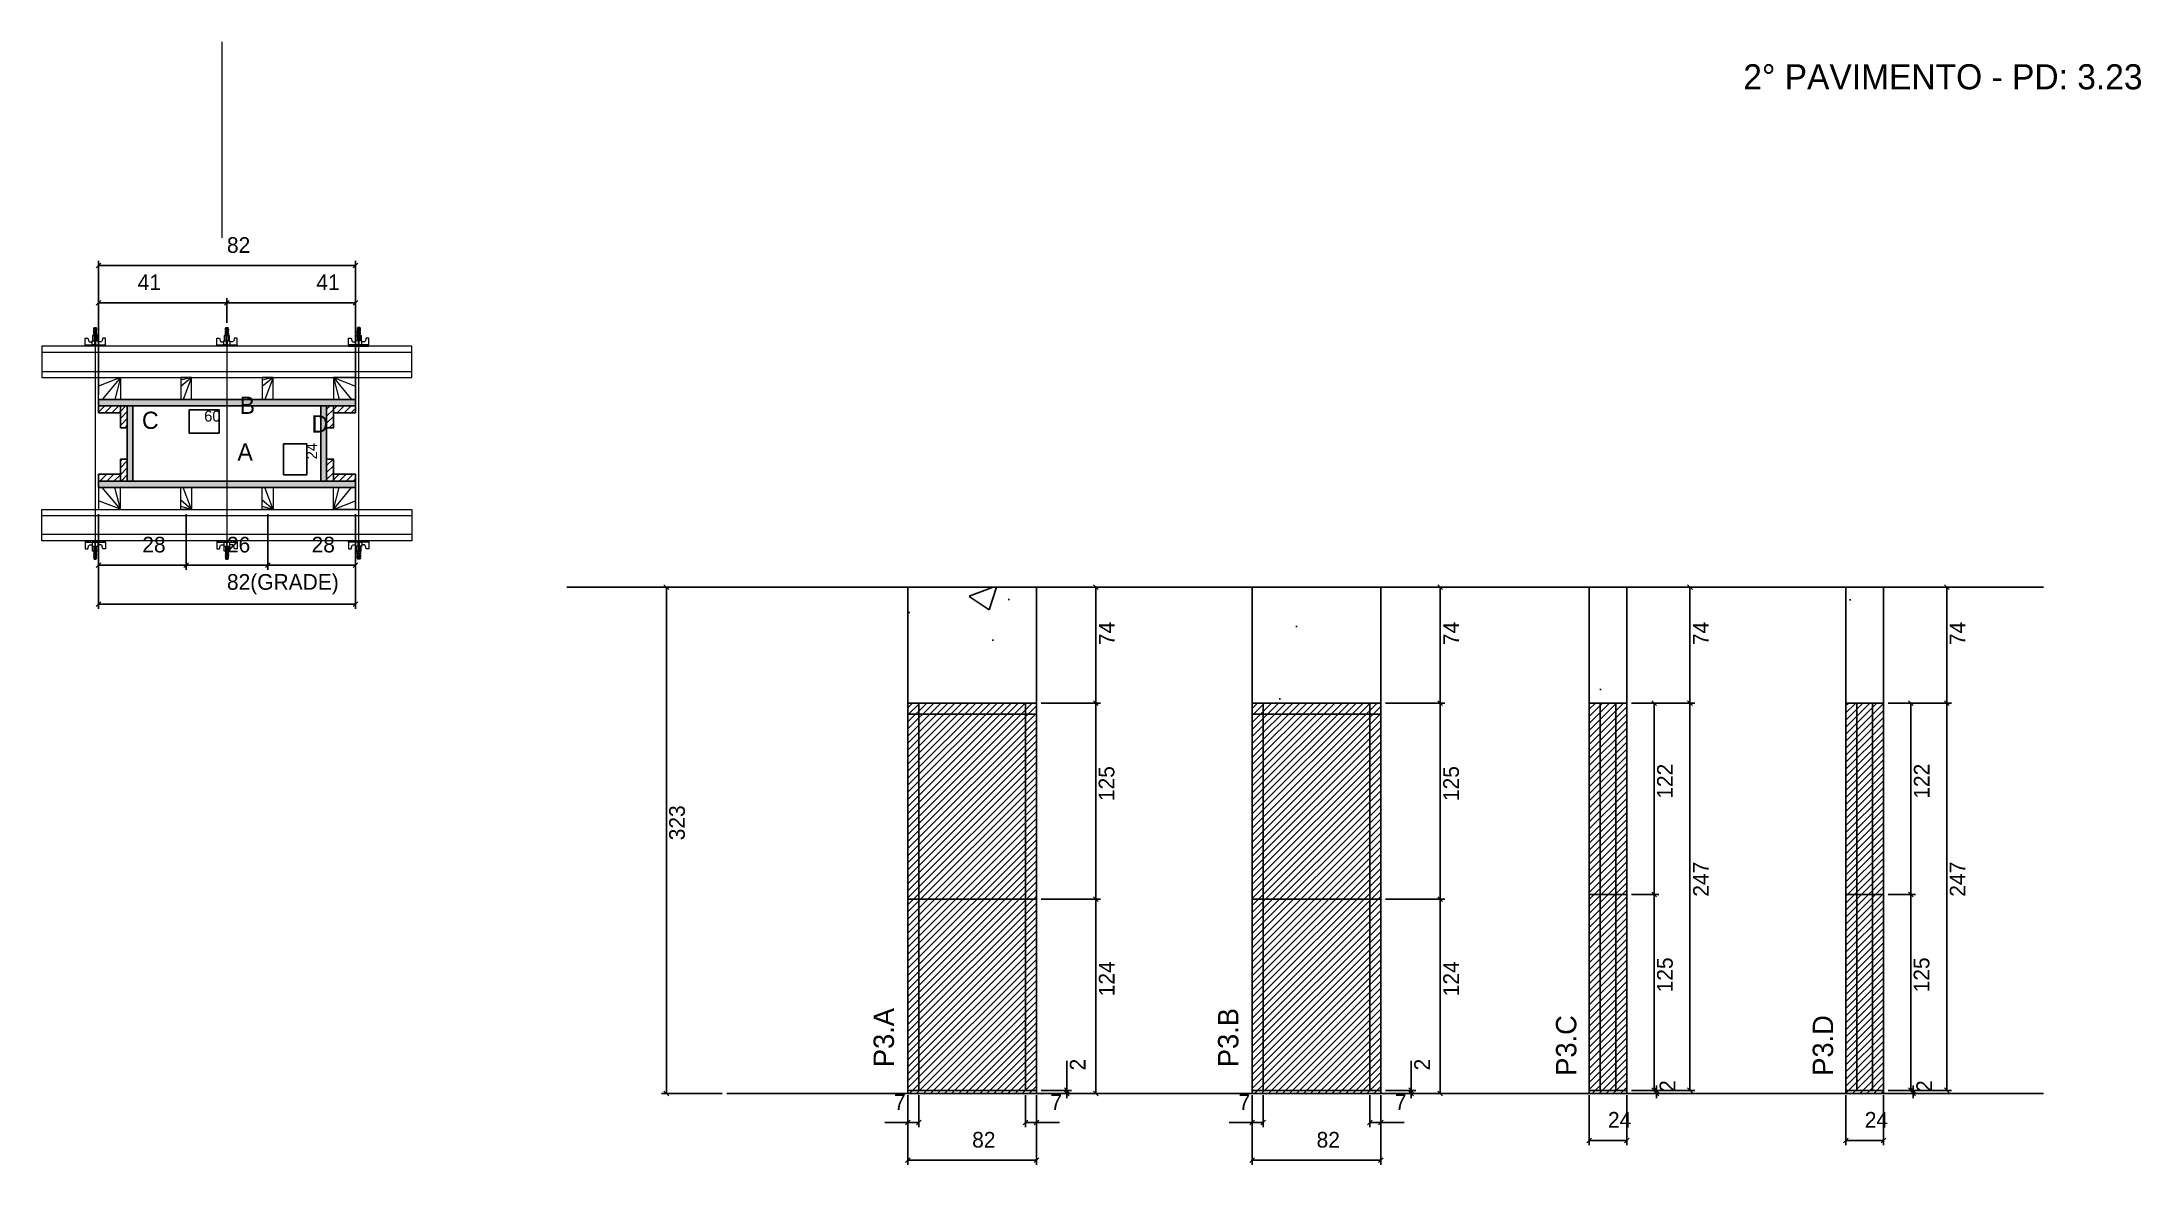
# Model space of a CAD drawing. Header units: metres. Extents: x 6708 to 8047, y 11935 to 12652.
import ezdxf

# ---------------------------------------------------------------- set-up
doc = ezdxf.new("R2010")
doc.units = ezdxf.units.M
for name, color, linetype in [('CHAPA', 7, 'Continuous'), ('COTA', 7, 'Continuous'), ('Hachura', 7, 'Continuous'), ('Madeira', 7, 'Continuous'), ('NIVEL 2° PAV.', 7, 'Continuous'), ('NOMENCLATURA', 7, 'Continuous'), ('Nível', 7, 'Continuous'), ('Painéis', 7, 'Continuous'), ('Perfil Metálico', 7, 'Continuous'), ('SARR_2.2x7', 7, 'Continuous'), ('SARRAFO', 7, 'Continuous'), ('Texto Seção', 7, 'Continuous'), ('TEXTO_GERAL', 7, 'Continuous')]:
    doc.layers.add(name, color=color, linetype=linetype)

msp = doc.modelspace()

# ---------------------------------------------------------------- hatches: boundary and pattern name
at = {"layer": 'COTA'}
h = msp.add_hatch(dxfattribs=at)
h.set_pattern_fill('AR-CONC')
h.paths.add_polyline_path([(7260.8, 12303.9), (7260.8, 12229.9), (7342.8, 12229.9), (7342.8, 12303.9), (7260.8, 12303.9)])
h = msp.add_hatch(dxfattribs=at)
h.set_pattern_fill('AR-CONC')
h.paths.add_polyline_path([(7480.5, 12303.9), (7480.5, 12229.9), (7562.5, 12229.9), (7562.5, 12303.9), (7480.5, 12303.9)])
h = msp.add_hatch(dxfattribs=at)
h.set_pattern_fill('AR-CONC')
h.paths.add_polyline_path([(7695.4, 12229.9), (7719.4, 12229.9), (7719.4, 12303.9), (7695.4, 12303.9), (7695.4, 12229.9)])
h = msp.add_hatch(dxfattribs=at)
h.set_pattern_fill('AR-CONC')
h.paths.add_polyline_path([(7859.2, 12229.9), (7883.2, 12229.9), (7883.2, 12303.9), (7859.2, 12303.9), (7859.2, 12229.9)])
at = {"layer": 'Hachura'}
h = msp.add_hatch(color=7, dxfattribs=at)
h.dxf.hatch_style = 1
h.paths.add_polyline_path([(6744.4, 12419.5), (6744.4, 12423.5), (6908.4, 12423.5), (6908.4, 12419.5), (6744.4, 12419.5)])
h = msp.add_hatch(color=7, dxfattribs=at)
h.dxf.hatch_style = 1
h.paths.add_polyline_path([(6744.4, 12419.5), (6744.4, 12423.5), (6908.4, 12423.5), (6908.4, 12419.5), (6744.4, 12419.5)])
h = msp.add_hatch(dxfattribs=at)
h.set_pattern_fill('ANSI31')
h.paths.add_polyline_path([(6758.4, 12419.5), (6758.4, 12415.1), (6744.4, 12415.1), (6744.4, 12419.5), (6758.4, 12419.5)])
h = msp.add_hatch(dxfattribs=at)
h.set_pattern_fill('ANSI31')
h.paths.add_polyline_path([(6762.8, 12419.5), (6758.4, 12419.5), (6758.4, 12405.5), (6762.8, 12405.5), (6762.8, 12419.5)])
h = msp.add_hatch(color=7, dxfattribs=at)
h.dxf.hatch_style = 1
h.paths.add_polyline_path([(6766.4, 12419.5), (6762.8, 12419.5), (6762.8, 12371.5), (6766.4, 12371.5), (6766.4, 12419.5)])
h = msp.add_hatch(color=7, dxfattribs=at)
h.dxf.hatch_style = 1
h.paths.add_polyline_path([(6766.4, 12419.5), (6762.8, 12419.5), (6762.8, 12371.5), (6766.4, 12371.5), (6766.4, 12419.5)])
h = msp.add_hatch(color=7, dxfattribs=at)
h.dxf.hatch_style = 1
h.paths.add_polyline_path([(6890, 12419.5), (6886.4, 12419.5), (6886.4, 12371.5), (6890, 12371.5), (6890, 12419.5)])
h = msp.add_hatch(color=7, dxfattribs=at)
h.dxf.hatch_style = 1
h.paths.add_polyline_path([(6890, 12419.5), (6886.4, 12419.5), (6886.4, 12371.5), (6890, 12371.5), (6890, 12419.5)])
h = msp.add_hatch(dxfattribs=at)
h.set_pattern_fill('ANSI31')
h.paths.add_polyline_path([(6894.4, 12419.5), (6890, 12419.5), (6890, 12405.5), (6894.4, 12405.5), (6894.4, 12419.5)])
h = msp.add_hatch(dxfattribs=at)
h.set_pattern_fill('ANSI31')
h.paths.add_polyline_path([(6894.4, 12419.5), (6894.4, 12415.1), (6908.4, 12415.1), (6908.4, 12419.5), (6894.4, 12419.5)])
h = msp.add_hatch(dxfattribs=at)
h.set_pattern_fill('ANSI31')
h.paths.add_polyline_path([(6758.4, 12371.5), (6758.4, 12375.9), (6744.4, 12375.9), (6744.4, 12371.5), (6758.4, 12371.5)])
h = msp.add_hatch(dxfattribs=at)
h.set_pattern_fill('ANSI31')
h.paths.add_polyline_path([(6762.8, 12371.5), (6758.4, 12371.5), (6758.4, 12385.5), (6762.8, 12385.5), (6762.8, 12371.5)])
h = msp.add_hatch(dxfattribs=at)
h.set_pattern_fill('ANSI31')
h.paths.add_polyline_path([(6894.4, 12371.5), (6890, 12371.5), (6890, 12385.5), (6894.4, 12385.5), (6894.4, 12371.5)])
h = msp.add_hatch(dxfattribs=at)
h.set_pattern_fill('ANSI31')
h.paths.add_polyline_path([(6894.4, 12371.5), (6894.4, 12375.9), (6908.4, 12375.9), (6908.4, 12371.5), (6894.4, 12371.5)])
h = msp.add_hatch(color=7, dxfattribs=at)
h.dxf.hatch_style = 1
h.paths.add_polyline_path([(6744.4, 12371.5), (6744.4, 12367.5), (6908.4, 12367.5), (6908.4, 12371.5), (6744.4, 12371.5)])
h = msp.add_hatch(color=7, dxfattribs=at)
h.dxf.hatch_style = 1
h.paths.add_polyline_path([(6744.4, 12371.5), (6744.4, 12367.5), (6908.4, 12367.5), (6908.4, 12371.5), (6744.4, 12371.5)])
h = msp.add_hatch(dxfattribs=at)
h.set_pattern_fill('ANSI31')
h.paths.add_polyline_path([(7342.8, 11980.9), (7342.8, 12229.9), (7260.8, 12229.9), (7260.8, 11980.9), (7342.8, 11980.9)])
h = msp.add_hatch(dxfattribs=at)
h.set_pattern_fill('ANSI31')
h.paths.add_polyline_path([(7562.5, 11980.9), (7562.5, 12229.9), (7480.5, 12229.9), (7480.5, 11980.9), (7562.5, 11980.9)])
h = msp.add_hatch(dxfattribs=at)
h.set_pattern_fill('ANSI31')
h.paths.add_polyline_path([(7719.4, 11980.9), (7719.4, 12229.9), (7695.4, 12229.9), (7695.4, 11980.9), (7719.4, 11980.9)])
h = msp.add_hatch(dxfattribs=at)
h.set_pattern_fill('ANSI31')
h.paths.add_polyline_path([(7883.2, 11980.9), (7883.2, 12229.9), (7859.2, 12229.9), (7859.2, 11980.9), (7883.2, 11980.9)])

# ---------------------------------------------------------------- linework, layer by layer
at = {"layer": 'CHAPA', "color": 1, "lineweight": 25}
for points in [[(6744.4, 12419.5), (6744.4, 12423.5), (6908.4, 12423.5), (6908.4, 12419.5)], [(6744.4, 12419.5), (6744.4, 12423.5), (6908.4, 12423.5), (6908.4, 12419.5)], [(6766.4, 12419.5), (6762.8, 12419.5), (6762.8, 12371.5), (6766.4, 12371.5)], [(6766.4, 12419.5), (6762.8, 12419.5), (6762.8, 12371.5), (6766.4, 12371.5)], [(6890, 12419.5), (6886.4, 12419.5), (6886.4, 12371.5), (6890, 12371.5)], [(6890, 12419.5), (6886.4, 12419.5), (6886.4, 12371.5), (6890, 12371.5)], [(6744.4, 12371.5), (6744.4, 12367.5), (6908.4, 12367.5), (6908.4, 12371.5)], [(6744.4, 12371.5), (6744.4, 12367.5), (6908.4, 12367.5), (6908.4, 12371.5)]]:
    msp.add_lwpolyline(points, close=True, dxfattribs=at)
at = {"layer": 'COTA', "color": 0, "lineweight": 25}
for p, q in [((6745.9, 12510.5), (6742.9, 12507.5)), ((6906.9, 12507.5), (6909.9, 12510.5)), ((6745.9, 12486.8), (6742.9, 12483.8)), ((6827.9, 12486.8), (6824.9, 12483.8)), ((6824.9, 12483.8), (6827.9, 12486.8)), ((6906.9, 12483.8), (6909.9, 12486.8)), ((6745.9, 12319.4), (6742.9, 12316.4)), ((6798.9, 12316.4), (6801.9, 12319.4)), ((6801.9, 12319.4), (6798.9, 12316.4)), ((6850.9, 12316.4), (6853.9, 12319.4)), ((6853.9, 12319.4), (6850.9, 12316.4)), ((6906.9, 12316.4), (6909.9, 12319.4)), ((6745.9, 12294.5), (6742.9, 12291.5)), ((6906.9, 12291.5), (6909.9, 12294.5)), ((7382.2, 12302.4), (7379.2, 12305.4)), ((7601.9, 12302.4), (7598.9, 12305.4)), ((7761.2, 12302.4), (7758.2, 12305.4)), ((7925, 12302.4), (7922, 12305.4)), ((7382.2, 12228.4), (7379.2, 12231.4)), ((7379.2, 12231.4), (7382.2, 12228.4)), ((7601.9, 12228.4), (7598.9, 12231.4)), ((7598.9, 12231.4), (7601.9, 12228.4)), ((7738.3, 12228.4), (7735.3, 12231.4)), ((7758.2, 12231.4), (7761.2, 12228.4)), ((7761.2, 12228.4), (7758.2, 12231.4)), ((7902, 12228.4), (7899, 12231.4)), ((7922, 12231.4), (7925, 12228.4)), ((7925, 12228.4), (7922, 12231.4)), ((7379.2, 12106.4), (7382.2, 12103.4)), ((7382.2, 12103.4), (7379.2, 12106.4)), ((7598.9, 12106.4), (7601.9, 12103.4)), ((7601.9, 12103.4), (7598.9, 12106.4)), ((7735.3, 12109.4), (7738.3, 12106.4)), ((7738.3, 12106.4), (7735.3, 12109.4)), ((7899, 12109.4), (7902, 12106.4)), ((7902, 12106.4), (7899, 12109.4)), ((7360.6, 11984.4), (7363.6, 11981.4)), ((7580.3, 11984.4), (7583.3, 11981.4)), ((7735.3, 11984.4), (7738.3, 11981.4)), ((7736.8, 11984.4), (7739.8, 11981.4)), ((7758.2, 11984.4), (7761.2, 11981.4)), ((7899, 11984.4), (7902, 11981.4)), ((7900.6, 11984.4), (7903.6, 11981.4)), ((7922, 11984.4), (7925, 11981.4)), ((7363.6, 11979.4), (7360.6, 11982.4)), ((7379.2, 11982.4), (7382.2, 11979.4)), ((7583.3, 11979.4), (7580.3, 11982.4)), ((7598.9, 11982.4), (7601.9, 11979.4)), ((7739.8, 11979.4), (7736.8, 11982.4)), ((7903.6, 11979.4), (7900.6, 11982.4)), ((7262.3, 11963.9), (7259.3, 11960.9)), ((7266.3, 11960.9), (7269.3, 11963.9)), ((7337.3, 11963.9), (7334.3, 11960.9)), ((7341.3, 11960.9), (7344.3, 11963.9)), ((7482, 11963.9), (7479, 11960.9)), ((7486, 11960.9), (7489, 11963.9)), ((7557, 11963.9), (7554, 11960.9)), ((7561, 11960.9), (7564, 11963.9)), ((7696.9, 11952.5), (7693.9, 11949.5)), ((7717.9, 11949.5), (7720.9, 11952.5)), ((7860.7, 11952.5), (7857.7, 11949.5)), ((7881.7, 11949.5), (7884.7, 11952.5)), ((7262.3, 11939.8), (7259.3, 11936.8)), ((7341.3, 11936.8), (7344.3, 11939.8)), ((7482, 11939.8), (7479, 11936.8)), ((7561, 11936.8), (7564, 11939.8))]:
    msp.add_line(p, q, dxfattribs=at)
at = {"layer": 'COTA', "color": 241, "lineweight": 25}
for p, q in [((6744.4, 12426.5), (6744.4, 12512)), ((6908.4, 12509), (6744.4, 12509)), ((6908.4, 12426.5), (6908.4, 12512)), ((6744.4, 12460.5), (6744.4, 12488.3)), ((6744.4, 12485.3), (6826.4, 12485.3)), ((6826.4, 12472.4), (6826.4, 12488.3)), ((6826.4, 12472.4), (6826.4, 12488.3)), ((6908.4, 12485.3), (6826.4, 12485.3)), ((6908.4, 12460.5), (6908.4, 12488.3)), ((6744.4, 12350.5), (6744.4, 12290)), ((6744.4, 12350.5), (6744.4, 12314.9)), ((6800.4, 12350.5), (6800.4, 12314.9)), ((6800.4, 12350.5), (6800.4, 12314.9)), ((6852.4, 12350.5), (6852.4, 12314.9)), ((6852.4, 12350.5), (6852.4, 12314.9)), ((6908.4, 12350.5), (6908.4, 12290)), ((6908.4, 12350.5), (6908.4, 12314.9)), ((6744.4, 12317.9), (6800.4, 12317.9)), ((6800.4, 12317.9), (6852.4, 12317.9)), ((6852.4, 12317.9), (6908.4, 12317.9)), ((6908.4, 12293), (6744.4, 12293)), ((7342.8, 12303.9), (7260.8, 12303.9)), ((7260.8, 12229.9), (7260.8, 12303.9)), ((7342.8, 12229.9), (7342.8, 12303.9)), ((7562.5, 12303.9), (7480.5, 12303.9)), ((7480.5, 12229.9), (7480.5, 12303.9)), ((7562.5, 12229.9), (7562.5, 12303.9))]:
    msp.add_line(p, q, dxfattribs=at)
at = {"layer": 'COTA', "color": 180, "lineweight": 25}
for p, q in [((6821.4, 12417), (6802.4, 12417)), ((6802.4, 12417), (6802.4, 12402)), ((6821.4, 12402), (6821.4, 12417)), ((6802.4, 12402), (6821.4, 12402)), ((6877.4, 12395.2), (6862.4, 12395.2)), ((6862.4, 12395.2), (6862.4, 12375.6)), ((6877.4, 12375.6), (6877.4, 12395.2)), ((6862.4, 12375.6), (6877.4, 12375.6))]:
    msp.add_line(p, q, dxfattribs=at)
at = {"layer": 'COTA', "color": 4, "lineweight": 25}
for p, q in [((7345.8, 12303.9), (7383.7, 12303.9)), ((7380.7, 12229.9), (7380.7, 12303.9)), ((7565.5, 12303.9), (7603.4, 12303.9)), ((7600.4, 12229.9), (7600.4, 12303.9)), ((7722.4, 12303.9), (7762.7, 12303.9)), ((7759.7, 12229.9), (7759.7, 12303.9)), ((7886.2, 12303.9), (7926.5, 12303.9)), ((7923.5, 12229.9), (7923.5, 12303.9)), ((7345.8, 12229.9), (7383.7, 12229.9)), ((7345.8, 12229.9), (7383.7, 12229.9)), ((7380.7, 12104.9), (7380.7, 12229.9)), ((7565.5, 12229.9), (7603.4, 12229.9)), ((7565.5, 12229.9), (7603.4, 12229.9)), ((7600.4, 12104.9), (7600.4, 12229.9)), ((7722.4, 12229.9), (7762.7, 12229.9)), ((7722.4, 12229.9), (7762.7, 12229.9)), ((7722.4, 12229.9), (7739.8, 12229.9)), ((7736.8, 12229.9), (7736.8, 12107.9)), ((7759.7, 12229.9), (7759.7, 11982.9)), ((7886.2, 12229.9), (7926.5, 12229.9)), ((7886.2, 12229.9), (7926.5, 12229.9)), ((7886.2, 12229.9), (7903.5, 12229.9)), ((7900.5, 12229.9), (7900.5, 12107.9)), ((7923.5, 12229.9), (7923.5, 11982.9)), ((7345.8, 12104.9), (7383.7, 12104.9)), ((7345.8, 12104.9), (7383.7, 12104.9)), ((7380.7, 11980.9), (7380.7, 12104.9)), ((7565.5, 12104.9), (7603.4, 12104.9)), ((7565.5, 12104.9), (7603.4, 12104.9)), ((7600.4, 11980.9), (7600.4, 12104.9)), ((7722.4, 12107.9), (7739.8, 12107.9)), ((7722.4, 12107.9), (7739.8, 12107.9)), ((7736.8, 12107.9), (7736.8, 11982.9)), ((7886.2, 12107.9), (7903.5, 12107.9)), ((7886.2, 12107.9), (7903.5, 12107.9)), ((7900.5, 12107.9), (7900.5, 11982.9)), ((7362.1, 11982.9), (7362.1, 12001.7)), ((7581.8, 11982.9), (7581.8, 12001.7)), ((7738.3, 11982.9), (7738.3, 11985.9)), ((7902.1, 11982.9), (7902.1, 11985.9)), ((7260.8, 11979.9), (7260.8, 11935.3)), ((7260.8, 11977.9), (7260.8, 11959.4)), ((7267.8, 11979.9), (7267.8, 11959.4)), ((7335.8, 11979.9), (7335.8, 11959.4)), ((7342.8, 11979.9), (7342.8, 11935.3)), ((7342.8, 11977.9), (7342.8, 11959.4)), ((7345.8, 11982.9), (7365.1, 11982.9)), ((7345.8, 11980.9), (7365.1, 11980.9)), ((7345.8, 11980.9), (7383.7, 11980.9)), ((7362.1, 11980.9), (7362.1, 11982.9)), ((7362.1, 11980.9), (7362.1, 11977.9)), ((7480.5, 11979.9), (7480.5, 11935.3)), ((7480.5, 11977.9), (7480.5, 11959.4)), ((7487.5, 11979.9), (7487.5, 11959.4)), ((7555.5, 11979.9), (7555.5, 11959.4)), ((7562.5, 11979.9), (7562.5, 11935.3)), ((7562.5, 11977.9), (7562.5, 11959.4)), ((7565.5, 11982.9), (7584.8, 11982.9)), ((7565.5, 11980.9), (7584.8, 11980.9)), ((7565.5, 11980.9), (7603.4, 11980.9)), ((7581.8, 11980.9), (7581.8, 11982.9)), ((7581.8, 11980.9), (7581.8, 11977.9)), ((7695.4, 11979.9), (7695.4, 11948)), ((7719.4, 11979.9), (7719.4, 11948)), ((7722.4, 11982.9), (7741.3, 11982.9)), ((7722.4, 11982.9), (7762.7, 11982.9)), ((7722.4, 11982.9), (7739.8, 11982.9)), ((7722.4, 11980.9), (7741.3, 11980.9)), ((7738.3, 11980.9), (7738.3, 11982.9)), ((7738.3, 11980.9), (7738.3, 11977.9)), ((7859.2, 11979.9), (7859.2, 11948)), ((7883.2, 11979.9), (7883.2, 11948)), ((7886.2, 11982.9), (7905.1, 11982.9)), ((7886.2, 11982.9), (7926.5, 11982.9)), ((7886.2, 11982.9), (7903.5, 11982.9)), ((7886.2, 11980.9), (7905.1, 11980.9)), ((7902.1, 11980.9), (7902.1, 11982.9)), ((7902.1, 11980.9), (7902.1, 11977.9)), ((7260.8, 11962.4), (7246.1, 11962.4)), ((7267.8, 11962.4), (7260.8, 11962.4)), ((7335.8, 11962.4), (7342.8, 11962.4)), ((7342.8, 11962.4), (7357.5, 11962.4)), ((7480.5, 11962.4), (7465.8, 11962.4)), ((7487.5, 11962.4), (7480.5, 11962.4)), ((7555.5, 11962.4), (7562.5, 11962.4)), ((7562.5, 11962.4), (7577.3, 11962.4)), ((7695.4, 11951), (7719.4, 11951)), ((7859.2, 11951), (7883.2, 11951)), ((7342.8, 11938.3), (7260.8, 11938.3)), ((7562.5, 11938.3), (7480.5, 11938.3))]:
    msp.add_line(p, q, dxfattribs=at)
at = {"layer": 'COTA', "color": 241, "lineweight": 25}
for points in [[(7719.4, 12229.9), (7719.4, 12303.9), (7695.4, 12303.9), (7695.4, 12229.9)], [(7883.2, 12229.9), (7883.2, 12303.9), (7859.2, 12303.9), (7859.2, 12229.9)]]:
    msp.add_lwpolyline(points, dxfattribs=at)
at = {"layer": 'Hachura', "color": 0, "lineweight": 9}
for p, q in [((6741.3, 12468.6), (6743.5, 12467.5)), ((6743.4, 12467.3), (6741.3, 12468.4)), ((6741.3, 12467.5), (6743.5, 12466.4)), ((6743.4, 12466.1), (6741.3, 12467.2)), ((6741.3, 12466.3), (6743.5, 12465.2)), ((6741.4, 12469), (6741.7, 12469.4)), ((6741.4, 12468.7), (6741.4, 12469)), ((6743.3, 12469), (6741.4, 12469)), ((6741.4, 12468.7), (6743.3, 12467.7)), ((6741.4, 12468.7), (6743.3, 12467.7)), ((6741.4, 12467.5), (6741.4, 12468.2)), ((6743.3, 12467.2), (6741.4, 12468.2)), ((6741.4, 12467.5), (6743.3, 12466.6)), ((6741.4, 12466.4), (6741.4, 12467)), ((6743.3, 12466.1), (6741.4, 12467)), ((6741.4, 12466.8), (6741.4, 12467)), ((6741.4, 12466.4), (6743.3, 12465.4)), ((6741.7, 12469.4), (6743, 12469.4)), ((6743.3, 12468.4), (6742, 12469)), ((6743.4, 12468.5), (6742.3, 12469)), ((6742.8, 12469), (6743.5, 12468.7)), ((6743.3, 12469), (6743, 12469.4)), ((6743.1, 12469), (6743.3, 12468.9)), ((6743.3, 12468.4), (6743.3, 12467.7)), ((6743.3, 12466.6), (6743.3, 12467.2)), ((6825.3, 12468.6), (6827.5, 12467.5)), ((6827.4, 12467.3), (6825.3, 12468.4)), ((6825.3, 12467.5), (6827.5, 12466.4)), ((6827.4, 12466.1), (6825.3, 12467.2)), ((6825.3, 12466.3), (6827.5, 12465.2)), ((6825.4, 12469), (6825.7, 12469.4)), ((6825.4, 12468.7), (6825.4, 12469)), ((6827.3, 12469), (6825.4, 12469)), ((6825.4, 12468.7), (6827.3, 12467.7)), ((6825.4, 12468.7), (6827.3, 12467.7)), ((6825.4, 12467.5), (6825.4, 12468.2)), ((6827.3, 12467.2), (6825.4, 12468.2)), ((6825.4, 12467.5), (6827.3, 12466.6)), ((6825.4, 12466.4), (6825.4, 12467)), ((6827.3, 12466.1), (6825.4, 12467)), ((6825.4, 12466.8), (6825.4, 12467)), ((6825.4, 12466.4), (6827.3, 12465.4)), ((6825.7, 12469.4), (6827, 12469.4)), ((6827.3, 12468.4), (6826, 12469)), ((6827.4, 12468.5), (6826.3, 12469)), ((6826.8, 12469), (6827.5, 12468.7)), ((6827.3, 12469), (6827, 12469.4)), ((6827.1, 12469), (6827.3, 12468.9)), ((6827.3, 12468.4), (6827.3, 12467.7)), ((6827.3, 12466.6), (6827.3, 12467.2)), ((6910, 12469), (6909.4, 12468.7)), ((6909.4, 12468.5), (6910.5, 12469)), ((6911.5, 12468.6), (6909.4, 12467.5)), ((6909.4, 12467.3), (6911.6, 12468.4)), ((6911.5, 12467.5), (6909.4, 12466.4)), ((6909.4, 12466.1), (6911.6, 12467.2)), ((6911.5, 12466.3), (6909.4, 12465.2)), ((6909.5, 12469), (6909.8, 12469.4)), ((6909.8, 12469), (6909.5, 12468.9)), ((6909.5, 12468.4), (6910.8, 12469)), ((6909.5, 12469), (6911.5, 12469)), ((6911.5, 12468.7), (6909.5, 12467.7)), ((6911.5, 12468.7), (6909.5, 12467.7)), ((6909.5, 12468.4), (6909.5, 12467.7)), ((6909.5, 12467.2), (6911.5, 12468.2)), ((6911.5, 12467.5), (6909.5, 12466.6)), ((6909.5, 12466.6), (6909.5, 12467.2)), ((6909.5, 12466.1), (6911.5, 12467)), ((6911.5, 12466.4), (6909.5, 12465.4)), ((6911.1, 12469.4), (6909.8, 12469.4)), ((6911.5, 12469), (6911.1, 12469.4)), ((6911.5, 12468.7), (6911.5, 12469)), ((6911.5, 12467.5), (6911.5, 12468.2)), ((6911.5, 12466.4), (6911.5, 12467)), ((6911.5, 12466.8), (6911.5, 12467)), ((6736, 12457.5), (6736, 12462.7)), ((6736, 12462.7), (6737.6, 12462.7)), ((6736, 12458.5), (6748.9, 12458.5)), ((6736, 12458.5), (6741.1, 12458.5)), ((6748.9, 12457.5), (6736, 12457.5)), ((6736.1, 12458.5), (6736.1, 12457.5)), ((6736.3, 12458.5), (6736.3, 12457.5)), ((6736.7, 12458.5), (6736.7, 12457.5)), ((6737.1, 12458.5), (6737.1, 12457.5)), ((6737.6, 12462.7), (6738.2, 12460.5)), ((6738, 12458.5), (6738, 12457.5)), ((6738.5, 12460.3), (6740.5, 12460.3)), ((6739.4, 12458.5), (6739.4, 12457.5)), ((6747.9, 12457.5), (6740.1, 12457.5)), ((6740.5, 12461), (6744.3, 12461)), ((6740.5, 12458.5), (6740.5, 12461)), ((6742.4, 12458.5), (6740.5, 12458.5)), ((6744.1, 12464.3), (6740.7, 12464.3)), ((6740.7, 12464.3), (6740.7, 12461)), ((6744.1, 12464.2), (6740.7, 12464.2)), ((6741.1, 12458.5), (6741.8, 12458.5)), ((6743.4, 12465), (6741.3, 12466.1)), ((6742.5, 12464.3), (6741.3, 12464.9)), ((6741.4, 12465.2), (6741.4, 12465.9)), ((6743.3, 12464.9), (6741.4, 12465.9)), ((6741.4, 12465.2), (6743.3, 12464.3)), ((6742.3, 12464.3), (6741.4, 12464.7)), ((6741.4, 12464.3), (6741.4, 12464.7)), ((6741.5, 12458.1), (6741.5, 12458.3)), ((6741.5, 12457.7), (6741.5, 12458.1)), ((6741.8, 12464.3), (6741.8, 12461)), ((6742.1, 12458.5), (6742.1, 12460.5)), ((6742.4, 12458.5), (6742.4, 12457.5)), ((6742.6, 12460.5), (6742.6, 12458.5)), ((6743.3, 12465.9), (6743.3, 12466.1)), ((6743.3, 12465.9), (6743.3, 12465.4)), ((6743.3, 12464.9), (6743.3, 12464.3)), ((6743.3, 12464.3), (6743.3, 12461)), ((6743.4, 12458.3), (6743.4, 12457.9)), ((6744.1, 12461), (6744.1, 12464.3)), ((6744.3, 12461), (6744.1, 12461)), ((6744.3, 12461), (6744.1, 12461)), ((6744.3, 12461), (6744.3, 12458.5)), ((6746.3, 12460.3), (6744.3, 12460.3)), ((6745.4, 12458.5), (6745.4, 12457.5)), ((6747.2, 12462.7), (6746.6, 12460.5)), ((6746.9, 12458.5), (6746.9, 12457.5)), ((6748.9, 12462.7), (6747.2, 12462.7)), ((6747.7, 12458.5), (6747.7, 12457.5)), ((6748.2, 12458.5), (6748.2, 12457.5)), ((6748.5, 12458.5), (6748.5, 12457.5)), ((6748.7, 12458.5), (6748.7, 12457.5)), ((6748.9, 12458.5), (6748.9, 12462.7)), ((6748.9, 12458.5), (6748.9, 12457.5)), ((6820, 12457.5), (6820, 12462.7)), ((6820, 12462.7), (6821.6, 12462.7)), ((6820, 12458.5), (6832.9, 12458.5)), ((6820, 12458.5), (6825.1, 12458.5)), ((6832.9, 12457.5), (6820, 12457.5)), ((6820.1, 12458.5), (6820.1, 12457.5)), ((6820.3, 12458.5), (6820.3, 12457.5)), ((6820.7, 12458.5), (6820.7, 12457.5)), ((6821.1, 12458.5), (6821.1, 12457.5)), ((6821.6, 12462.7), (6822.2, 12460.5)), ((6822, 12458.5), (6822, 12457.5)), ((6822.5, 12460.3), (6824.5, 12460.3)), ((6823.4, 12458.5), (6823.4, 12457.5)), ((6831.9, 12457.5), (6824.1, 12457.5)), ((6824.5, 12461), (6828.3, 12461)), ((6824.5, 12458.5), (6824.5, 12461)), ((6826.4, 12458.5), (6824.5, 12458.5)), ((6828.1, 12464.3), (6824.7, 12464.3)), ((6824.7, 12464.3), (6824.7, 12461)), ((6828.1, 12464.2), (6824.7, 12464.2)), ((6825.1, 12458.5), (6825.8, 12458.5)), ((6827.4, 12465), (6825.3, 12466.1)), ((6826.5, 12464.3), (6825.3, 12464.9)), ((6825.4, 12465.2), (6825.4, 12465.9)), ((6827.3, 12464.9), (6825.4, 12465.9)), ((6825.4, 12465.2), (6827.3, 12464.3)), ((6826.3, 12464.3), (6825.4, 12464.7)), ((6825.4, 12464.3), (6825.4, 12464.7)), ((6825.5, 12458.1), (6825.5, 12458.3)), ((6825.5, 12457.7), (6825.5, 12458.1)), ((6825.8, 12464.3), (6825.8, 12461)), ((6826.1, 12458.5), (6826.1, 12460.5)), ((6826.4, 12458.5), (6826.4, 12457.5)), ((6826.6, 12460.5), (6826.6, 12458.5)), ((6827.3, 12465.9), (6827.3, 12466.1)), ((6827.3, 12465.9), (6827.3, 12465.4)), ((6827.3, 12464.9), (6827.3, 12464.3)), ((6827.3, 12464.3), (6827.3, 12461)), ((6827.4, 12458.3), (6827.4, 12457.9)), ((6828.1, 12461), (6828.1, 12464.3)), ((6828.3, 12461), (6828.1, 12461)), ((6828.3, 12461), (6828.1, 12461)), ((6828.3, 12461), (6828.3, 12458.5)), ((6830.3, 12460.3), (6828.3, 12460.3)), ((6829.4, 12458.5), (6829.4, 12457.5)), ((6831.2, 12462.7), (6830.6, 12460.5)), ((6830.9, 12458.5), (6830.9, 12457.5)), ((6832.9, 12462.7), (6831.2, 12462.7)), ((6831.7, 12458.5), (6831.7, 12457.5)), ((6832.2, 12458.5), (6832.2, 12457.5)), ((6832.5, 12458.5), (6832.5, 12457.5)), ((6832.7, 12458.5), (6832.7, 12457.5)), ((6832.9, 12458.5), (6832.9, 12462.7)), ((6832.9, 12458.5), (6832.9, 12457.5)), ((6904, 12458.5), (6904, 12462.7)), ((6904, 12462.7), (6905.6, 12462.7)), ((6916.9, 12458.5), (6904, 12458.5)), ((6904, 12458.5), (6904, 12457.5)), ((6904, 12457.5), (6916.9, 12457.5)), ((6904.1, 12458.5), (6904.1, 12457.5)), ((6904.3, 12458.5), (6904.3, 12457.5)), ((6904.7, 12458.5), (6904.7, 12457.5)), ((6904.9, 12457.5), (6912.7, 12457.5)), ((6905.1, 12458.5), (6905.1, 12457.5)), ((6905.6, 12462.7), (6906.2, 12460.5)), ((6906, 12458.5), (6906, 12457.5)), ((6906.5, 12460.3), (6908.5, 12460.3)), ((6907.4, 12458.5), (6907.4, 12457.5)), ((6912.4, 12461), (6908.5, 12461)), ((6908.5, 12461), (6908.5, 12458.5)), ((6908.5, 12461), (6908.7, 12461)), ((6908.5, 12461), (6908.7, 12461)), ((6908.7, 12464.3), (6912.1, 12464.3)), ((6908.7, 12461), (6908.7, 12464.3)), ((6908.7, 12464.2), (6912.1, 12464.2)), ((6909.4, 12465), (6911.6, 12466.1)), ((6909.4, 12458.3), (6909.4, 12457.9)), ((6909.5, 12465.9), (6909.5, 12466.1)), ((6909.5, 12465.9), (6909.5, 12465.4)), ((6909.5, 12464.9), (6911.5, 12465.9)), ((6911.5, 12465.2), (6909.5, 12464.3)), ((6909.5, 12464.9), (6909.5, 12464.3)), ((6909.5, 12464.3), (6909.5, 12461)), ((6910.2, 12460.5), (6910.2, 12458.5)), ((6910.3, 12464.3), (6911.6, 12464.9)), ((6910.4, 12458.5), (6912.4, 12458.5)), ((6910.4, 12458.5), (6910.4, 12457.5)), ((6910.5, 12464.3), (6911.5, 12464.7)), ((6910.7, 12458.5), (6910.7, 12460.5)), ((6911.1, 12464.3), (6911.1, 12461)), ((6911.7, 12458.5), (6911.1, 12458.5)), ((6911.4, 12458.1), (6911.4, 12458.3)), ((6911.4, 12457.7), (6911.4, 12458.1)), ((6911.5, 12465.2), (6911.5, 12465.9)), ((6911.5, 12464.3), (6911.5, 12464.7)), ((6916.9, 12458.5), (6911.7, 12458.5)), ((6912.1, 12464.3), (6912.1, 12461)), ((6912.4, 12458.5), (6912.4, 12461)), ((6914.3, 12460.3), (6912.4, 12460.3)), ((6913.5, 12458.5), (6913.5, 12457.5)), ((6915.2, 12462.7), (6914.6, 12460.5)), ((6914.9, 12458.5), (6914.9, 12457.5)), ((6916.9, 12462.7), (6915.2, 12462.7)), ((6915.7, 12458.5), (6915.7, 12457.5)), ((6916.2, 12458.5), (6916.2, 12457.5)), ((6916.5, 12458.5), (6916.5, 12457.5)), ((6916.7, 12458.5), (6916.7, 12457.5)), ((6916.9, 12457.5), (6916.9, 12462.7)), ((6748.9, 12333.5), (6736, 12333.5)), ((6736, 12333.5), (6736, 12328.4)), ((6736, 12332.6), (6748.9, 12332.6)), ((6736, 12332.6), (6741.1, 12332.6)), ((6736.1, 12332.6), (6736.1, 12333.6)), ((6736.3, 12332.6), (6736.3, 12333.6)), ((6736.7, 12332.6), (6736.7, 12333.6)), ((6737.1, 12332.6), (6737.1, 12333.6)), ((6738, 12332.6), (6738, 12333.6)), ((6739.4, 12332.6), (6739.4, 12333.6)), ((6747.9, 12333.5), (6740.1, 12333.5)), ((6742.4, 12332.6), (6740.5, 12332.6)), ((6740.5, 12332.6), (6740.5, 12330.1)), ((6741.1, 12332.6), (6741.8, 12332.6)), ((6741.5, 12333.4), (6741.5, 12333)), ((6741.5, 12333), (6741.5, 12332.8)), ((6742.1, 12332.6), (6742.1, 12330.6)), ((6742.4, 12332.6), (6742.4, 12333.5)), ((6742.6, 12330.6), (6742.6, 12332.6)), ((6743.4, 12332.8), (6743.4, 12333.2)), ((6744.3, 12330.1), (6744.3, 12332.6)), ((6745.4, 12332.6), (6745.4, 12333.5)), ((6746.9, 12332.6), (6746.9, 12333.6)), ((6747.7, 12332.6), (6747.7, 12333.6)), ((6748.2, 12332.6), (6748.2, 12333.6)), ((6748.5, 12332.6), (6748.5, 12333.6)), ((6748.7, 12332.6), (6748.7, 12333.6)), ((6748.9, 12332.6), (6748.9, 12333.5)), ((6748.9, 12332.6), (6748.9, 12328.4)), ((6832.9, 12333.5), (6820, 12333.5)), ((6820, 12333.5), (6820, 12328.4)), ((6820, 12332.6), (6832.9, 12332.6)), ((6820, 12332.6), (6825.1, 12332.6)), ((6820.1, 12332.6), (6820.1, 12333.6)), ((6820.3, 12332.6), (6820.3, 12333.6)), ((6820.7, 12332.6), (6820.7, 12333.6)), ((6821.1, 12332.6), (6821.1, 12333.6)), ((6822, 12332.6), (6822, 12333.6)), ((6823.4, 12332.6), (6823.4, 12333.6)), ((6831.9, 12333.5), (6824.1, 12333.5)), ((6826.4, 12332.6), (6824.5, 12332.6)), ((6824.5, 12332.6), (6824.5, 12330.1)), ((6825.1, 12332.6), (6825.8, 12332.6)), ((6825.5, 12333.4), (6825.5, 12333)), ((6825.5, 12333), (6825.5, 12332.8)), ((6826.1, 12332.6), (6826.1, 12330.6)), ((6826.4, 12332.6), (6826.4, 12333.5)), ((6826.6, 12330.6), (6826.6, 12332.6)), ((6827.4, 12332.8), (6827.4, 12333.2)), ((6828.3, 12330.1), (6828.3, 12332.6)), ((6829.4, 12332.6), (6829.4, 12333.5)), ((6830.9, 12332.6), (6830.9, 12333.6)), ((6831.7, 12332.6), (6831.7, 12333.6)), ((6832.2, 12332.6), (6832.2, 12333.6)), ((6832.5, 12332.6), (6832.5, 12333.6)), ((6832.7, 12332.6), (6832.7, 12333.6)), ((6832.9, 12332.6), (6832.9, 12333.5)), ((6832.9, 12332.6), (6832.9, 12328.4)), ((6904, 12333.5), (6916.9, 12333.5)), ((6904, 12332.6), (6904, 12333.5)), ((6916.9, 12332.6), (6904, 12332.6)), ((6904, 12332.6), (6904, 12328.4)), ((6904.1, 12332.6), (6904.1, 12333.6)), ((6904.3, 12332.6), (6904.3, 12333.6)), ((6904.7, 12332.6), (6904.7, 12333.6)), ((6904.9, 12333.5), (6912.7, 12333.5)), ((6905.1, 12332.6), (6905.1, 12333.6)), ((6906, 12332.6), (6906, 12333.6)), ((6907.4, 12332.6), (6907.4, 12333.5)), ((6908.5, 12330.1), (6908.5, 12332.6)), ((6909.4, 12332.8), (6909.4, 12333.2)), ((6910.2, 12330.6), (6910.2, 12332.6)), ((6910.4, 12332.6), (6910.4, 12333.5)), ((6910.4, 12332.6), (6912.4, 12332.6)), ((6910.7, 12332.6), (6910.7, 12330.6)), ((6911.7, 12332.6), (6911.1, 12332.6)), ((6911.4, 12333.4), (6911.4, 12333)), ((6911.4, 12333), (6911.4, 12332.8)), ((6916.9, 12332.6), (6911.7, 12332.6)), ((6912.4, 12332.6), (6912.4, 12330.1)), ((6913.5, 12332.6), (6913.5, 12333.6)), ((6914.9, 12332.6), (6914.9, 12333.6)), ((6915.7, 12332.6), (6915.7, 12333.6)), ((6916.2, 12332.6), (6916.2, 12333.6)), ((6916.5, 12332.6), (6916.5, 12333.6)), ((6916.7, 12332.6), (6916.7, 12333.6)), ((6916.9, 12333.5), (6916.9, 12328.4)), ((6736, 12328.4), (6737.6, 12328.4)), ((6737.6, 12328.4), (6738.2, 12330.6)), ((6738.5, 12330.8), (6740.5, 12330.8)), ((6740.5, 12330.1), (6744.3, 12330.1)), ((6740.7, 12326.8), (6740.7, 12330.1)), ((6744.1, 12326.9), (6740.7, 12326.9)), ((6744.1, 12326.8), (6740.7, 12326.8)), ((6742.5, 12326.8), (6741.3, 12326.2)), ((6743.4, 12326.1), (6741.3, 12325)), ((6741.3, 12324.8), (6743.5, 12325.9)), ((6743.4, 12325), (6741.3, 12323.9)), ((6741.3, 12323.6), (6743.5, 12324.7)), ((6743.4, 12323.8), (6741.3, 12322.7)), ((6741.3, 12322.5), (6743.5, 12323.6)), ((6741.4, 12325.9), (6743.3, 12326.8)), ((6742.3, 12326.8), (6741.4, 12326.4)), ((6741.4, 12326.8), (6741.4, 12326.4)), ((6743.3, 12326.2), (6741.4, 12325.2)), ((6741.4, 12325.9), (6741.4, 12325.2)), ((6741.4, 12324.7), (6743.3, 12325.7)), ((6743.3, 12325), (6741.4, 12324.1)), ((6741.4, 12324.7), (6741.4, 12324.1)), ((6741.4, 12323.6), (6743.3, 12324.5)), ((6741.4, 12324.3), (6741.4, 12324.1)), ((6743.3, 12323.9), (6741.4, 12322.9)), ((6741.4, 12323.6), (6741.4, 12322.9)), ((6741.4, 12322.4), (6743.3, 12323.4)), ((6741.4, 12322.4), (6743.3, 12323.4)), ((6741.4, 12322.4), (6741.4, 12322.1)), ((6741.4, 12322.1), (6741.7, 12321.7)), ((6743.3, 12322.1), (6741.4, 12322.1)), ((6741.7, 12321.7), (6743, 12321.7)), ((6741.8, 12326.8), (6741.8, 12330.1)), ((6743.3, 12322.7), (6742, 12322.1)), ((6743.4, 12322.6), (6742.3, 12322.1)), ((6742.8, 12322.1), (6743.5, 12322.4)), ((6743.3, 12322.1), (6743, 12321.7)), ((6743.1, 12322.1), (6743.3, 12322.2)), ((6743.3, 12326.8), (6743.3, 12330.1)), ((6743.3, 12326.2), (6743.3, 12326.8)), ((6743.3, 12325.2), (6743.3, 12325.7)), ((6743.3, 12325.2), (6743.3, 12325)), ((6743.3, 12324.5), (6743.3, 12323.9)), ((6743.3, 12322.7), (6743.3, 12323.4)), ((6744.1, 12330.1), (6744.1, 12326.8)), ((6744.3, 12330.1), (6744.1, 12330.1)), ((6744.3, 12330.1), (6744.1, 12330.1)), ((6746.3, 12330.8), (6744.3, 12330.8)), ((6747.2, 12328.4), (6746.6, 12330.6)), ((6748.9, 12328.4), (6747.2, 12328.4)), ((6820, 12328.4), (6821.6, 12328.4)), ((6821.6, 12328.4), (6822.2, 12330.6)), ((6822.5, 12330.8), (6824.5, 12330.8)), ((6824.5, 12330.1), (6828.3, 12330.1)), ((6824.7, 12326.8), (6824.7, 12330.1)), ((6828.1, 12326.9), (6824.7, 12326.9)), ((6828.1, 12326.8), (6824.7, 12326.8)), ((6826.5, 12326.8), (6825.3, 12326.2)), ((6827.4, 12326.1), (6825.3, 12325)), ((6825.3, 12324.8), (6827.5, 12325.9)), ((6827.4, 12325), (6825.3, 12323.9)), ((6825.3, 12323.6), (6827.5, 12324.7)), ((6827.4, 12323.8), (6825.3, 12322.7)), ((6825.3, 12322.5), (6827.5, 12323.6)), ((6825.4, 12325.9), (6827.3, 12326.8)), ((6826.3, 12326.8), (6825.4, 12326.4)), ((6825.4, 12326.8), (6825.4, 12326.4)), ((6827.3, 12326.2), (6825.4, 12325.2)), ((6825.4, 12325.9), (6825.4, 12325.2)), ((6825.4, 12324.7), (6827.3, 12325.7)), ((6827.3, 12325), (6825.4, 12324.1)), ((6825.4, 12324.7), (6825.4, 12324.1)), ((6825.4, 12323.6), (6827.3, 12324.5)), ((6825.4, 12324.3), (6825.4, 12324.1)), ((6827.3, 12323.9), (6825.4, 12322.9)), ((6825.4, 12323.6), (6825.4, 12322.9)), ((6825.4, 12322.4), (6827.3, 12323.4)), ((6825.4, 12322.4), (6827.3, 12323.4)), ((6825.4, 12322.4), (6825.4, 12322.1)), ((6825.4, 12322.1), (6825.7, 12321.7)), ((6827.3, 12322.1), (6825.4, 12322.1)), ((6825.7, 12321.7), (6827, 12321.7)), ((6825.8, 12326.8), (6825.8, 12330.1)), ((6827.3, 12322.7), (6826, 12322.1)), ((6827.4, 12322.6), (6826.3, 12322.1)), ((6826.8, 12322.1), (6827.5, 12322.4)), ((6827.3, 12322.1), (6827, 12321.7)), ((6827.1, 12322.1), (6827.3, 12322.2)), ((6827.3, 12326.8), (6827.3, 12330.1)), ((6827.3, 12326.2), (6827.3, 12326.8)), ((6827.3, 12325.2), (6827.3, 12325.7)), ((6827.3, 12325.2), (6827.3, 12325)), ((6827.3, 12324.5), (6827.3, 12323.9)), ((6827.3, 12322.7), (6827.3, 12323.4)), ((6828.1, 12330.1), (6828.1, 12326.8)), ((6828.3, 12330.1), (6828.1, 12330.1)), ((6828.3, 12330.1), (6828.1, 12330.1)), ((6830.3, 12330.8), (6828.3, 12330.8)), ((6831.2, 12328.4), (6830.6, 12330.6)), ((6832.9, 12328.4), (6831.2, 12328.4)), ((6904, 12328.4), (6905.6, 12328.4)), ((6905.6, 12328.4), (6906.2, 12330.6)), ((6906.5, 12330.8), (6908.5, 12330.8)), ((6912.4, 12330.1), (6908.5, 12330.1)), ((6908.5, 12330.1), (6908.7, 12330.1)), ((6908.5, 12330.1), (6908.7, 12330.1)), ((6908.7, 12330.1), (6908.7, 12326.8)), ((6908.7, 12326.9), (6912.1, 12326.9)), ((6908.7, 12326.8), (6912.1, 12326.8)), ((6909.4, 12326.1), (6911.6, 12325)), ((6911.5, 12324.8), (6909.4, 12325.9)), ((6909.4, 12325), (6911.6, 12323.9)), ((6911.5, 12323.6), (6909.4, 12324.7)), ((6909.4, 12323.8), (6911.6, 12322.7)), ((6911.5, 12322.5), (6909.4, 12323.6)), ((6909.4, 12322.6), (6910.5, 12322.1)), ((6910, 12322.1), (6909.4, 12322.4)), ((6909.5, 12326.8), (6909.5, 12330.1)), ((6909.5, 12326.2), (6909.5, 12326.8)), ((6911.5, 12325.9), (6909.5, 12326.8)), ((6909.5, 12326.2), (6911.5, 12325.2)), ((6909.5, 12325.2), (6909.5, 12325.7)), ((6911.5, 12324.7), (6909.5, 12325.7)), ((6909.5, 12325.2), (6909.5, 12325)), ((6909.5, 12325), (6911.5, 12324.1)), ((6909.5, 12324.5), (6909.5, 12323.9)), ((6911.5, 12323.6), (6909.5, 12324.5)), ((6909.5, 12323.9), (6911.5, 12322.9)), ((6911.5, 12322.4), (6909.5, 12323.4)), ((6909.5, 12322.7), (6909.5, 12323.4)), ((6911.5, 12322.4), (6909.5, 12323.4)), ((6909.5, 12322.7), (6910.8, 12322.1)), ((6909.8, 12322.1), (6909.5, 12322.2)), ((6909.5, 12322.1), (6909.8, 12321.7)), ((6909.5, 12322.1), (6911.5, 12322.1)), ((6911.1, 12321.7), (6909.8, 12321.7)), ((6910.3, 12326.8), (6911.6, 12326.2)), ((6910.5, 12326.8), (6911.5, 12326.4)), ((6911.1, 12326.8), (6911.1, 12330.1)), ((6911.5, 12322.1), (6911.1, 12321.7)), ((6911.5, 12326.8), (6911.5, 12326.4)), ((6911.5, 12325.9), (6911.5, 12325.2)), ((6911.5, 12324.7), (6911.5, 12324.1)), ((6911.5, 12324.3), (6911.5, 12324.1)), ((6911.5, 12323.6), (6911.5, 12322.9)), ((6911.5, 12322.4), (6911.5, 12322.1)), ((6912.1, 12326.8), (6912.1, 12330.1)), ((6914.3, 12330.8), (6912.4, 12330.8)), ((6915.2, 12328.4), (6914.6, 12330.6)), ((6916.9, 12328.4), (6915.2, 12328.4))]:
    msp.add_line(p, q, dxfattribs=at)
at = {"layer": 'Hachura', "color": 251, "lineweight": 9}
for p, q in [((6742.4, 12468.4), (6742.4, 12326.5)), ((6826.4, 12468.4), (6826.4, 12326.5)), ((6910.4, 12468.4), (6910.4, 12326.5))]:
    msp.add_line(p, q, dxfattribs=at)
at = {"layer": 'Madeira', "color": 126, "lineweight": 18}
for p, q in [((6758.4, 12437.5), (6744.4, 12432.1)), ((6758.4, 12437.5), (6746.9, 12423.6)), ((6758.4, 12437.5), (6754.9, 12423.5)), ((6803.9, 12437.6), (6796.9, 12431.8)), ((6803.9, 12437.6), (6796.9, 12435.8)), ((6803.9, 12437.6), (6798.5, 12423.6)), ((6855.9, 12437.6), (6848.9, 12431.8)), ((6855.9, 12437.6), (6848.9, 12435.8)), ((6855.9, 12437.6), (6850.5, 12423.6)), ((6894.4, 12437.6), (6905.9, 12423.6)), ((6894.4, 12437.6), (6897.9, 12423.6)), ((6894.4, 12437.6), (6908.4, 12432.1)), ((6758.4, 12353.6), (6746.9, 12367.5)), ((6758.4, 12353.6), (6754.9, 12367.5)), ((6803.9, 12353.5), (6796.9, 12359.3)), ((6803.9, 12353.5), (6798.5, 12367.5)), ((6855.9, 12353.5), (6848.9, 12359.3)), ((6855.9, 12353.5), (6850.5, 12367.5)), ((6894.4, 12353.5), (6905.9, 12367.5)), ((6894.4, 12353.5), (6897.9, 12367.5)), ((6758.4, 12353.6), (6744.4, 12359)), ((6803.9, 12353.5), (6796.9, 12355.3)), ((6855.9, 12353.5), (6848.9, 12355.3)), ((6894.4, 12353.5), (6908.4, 12359))]:
    msp.add_line(p, q, dxfattribs=at)
for points in [[(6908.4, 12437.6), (6908.4, 12423.6), (6744.4, 12423.6), (6744.4, 12437.6)], [(6758.4, 12437.5), (6758.4, 12423.5), (6744.4, 12423.6), (6744.4, 12437.6)], [(6803.9, 12437.6), (6796.9, 12437.6), (6796.9, 12423.6), (6803.9, 12423.6)], [(6855.9, 12437.6), (6848.9, 12437.6), (6848.9, 12423.6), (6855.9, 12423.6)], [(6894.4, 12437.6), (6894.4, 12423.6), (6908.4, 12423.5), (6908.4, 12437.5)], [(6758.4, 12353.6), (6758.4, 12367.6), (6744.4, 12367.5), (6744.4, 12353.5)], [(6908.4, 12353.5), (6908.4, 12367.5), (6744.4, 12367.5), (6744.4, 12353.5)], [(6803.9, 12353.5), (6796.9, 12353.5), (6796.9, 12367.5), (6803.9, 12367.5)], [(6855.9, 12353.5), (6848.9, 12353.5), (6848.9, 12367.5), (6855.9, 12367.5)], [(6894.4, 12353.5), (6894.4, 12367.5), (6908.4, 12367.5), (6908.4, 12353.5)]]:
    msp.add_lwpolyline(points, close=True, dxfattribs=at)
at = {"layer": 'NIVEL 2° PAV.', "color": 4, "lineweight": 25}
for p, q in [((7103.5, 12303.9), (7109.7, 12303.9)), ((7106.7, 11980.9), (7106.7, 12303.9)), ((7142.3, 11980.9), (7103.7, 11980.9))]:
    msp.add_line(p, q, dxfattribs=at)
at = {"layer": 'NIVEL 2° PAV.', "color": 0, "lineweight": 25}
for p, q in [((7108.2, 12302.4), (7105.2, 12305.4)), ((7105.2, 11982.4), (7108.2, 11979.4))]:
    msp.add_line(p, q, dxfattribs=at)
at = {"layer": 'Nível', "color": 4, "lineweight": 25}
for p, q in [((7043.2, 12303.9), (7985.2, 12303.9)), ((7145.3, 11980.9), (7985.2, 11980.9))]:
    msp.add_line(p, q, dxfattribs=at)
at = {"layer": 'Painéis', "color": 200, "lineweight": 25}
for p, q in [((7260.8, 12229.9), (7260.8, 11980.9)), ((7260.8, 12229.9), (7342.8, 12229.9)), ((7342.8, 11980.9), (7342.8, 12229.9)), ((7480.5, 12229.9), (7480.5, 11980.9)), ((7480.5, 12229.9), (7562.5, 12229.9)), ((7562.5, 11980.9), (7562.5, 12229.9)), ((7695.4, 12229.9), (7695.4, 11982.9)), ((7719.4, 12229.9), (7695.4, 12229.9)), ((7719.4, 11982.9), (7719.4, 12229.9)), ((7859.2, 12229.9), (7859.2, 11982.9)), ((7883.2, 12229.9), (7859.2, 12229.9)), ((7883.2, 11982.9), (7883.2, 12229.9)), ((7342.8, 12104.9), (7260.8, 12104.9)), ((7562.5, 12104.9), (7480.5, 12104.9)), ((7719.4, 12107.9), (7695.4, 12107.9)), ((7883.2, 12107.9), (7859.2, 12107.9)), ((7260.8, 11982.9), (7342.8, 11982.9)), ((7480.5, 11982.9), (7562.5, 11982.9)), ((7695.4, 11982.9), (7719.4, 11982.9)), ((7859.2, 11982.9), (7883.2, 11982.9))]:
    msp.add_line(p, q, dxfattribs=at)
for points in [[(6886.4, 12371.5), (6886.4, 12419.5), (6766.4, 12419.5), (6766.4, 12371.5)], [(7342.8, 11982.9), (7260.8, 11982.9), (7260.8, 11980.9), (7342.8, 11980.9)], [(7562.5, 11982.9), (7480.5, 11982.9), (7480.5, 11980.9), (7562.5, 11980.9)], [(7695.4, 11982.9), (7719.4, 11982.9), (7719.4, 11980.9), (7695.4, 11980.9)], [(7859.2, 11982.9), (7883.2, 11982.9), (7883.2, 11980.9), (7859.2, 11980.9)]]:
    msp.add_lwpolyline(points, close=True, dxfattribs=at)
at = {"layer": 'Perfil Metálico', "color": 224, "lineweight": 18}
for points in [[(6708.4, 12457.5), (6708.4, 12437.5), (6944.4, 12437.5), (6944.4, 12457.5)], [(6944.4, 12441.5), (6944.4, 12453.5), (6708.4, 12453.5), (6708.4, 12441.5)], [(6708.4, 12333.5), (6708.4, 12353.5), (6944.4, 12353.5), (6944.4, 12333.5)], [(6944.4, 12349.5), (6944.4, 12337.5), (6708.4, 12337.5), (6708.4, 12349.5)]]:
    msp.add_lwpolyline(points, close=True, dxfattribs=at)
at = {"layer": 'SARR_2.2x7', "color": 40, "lineweight": 25}
for p, q in [((7267.8, 12104.9), (7267.8, 12229.9)), ((7335.8, 12104.9), (7335.8, 12229.9)), ((7487.5, 12104.9), (7487.5, 12229.9)), ((7555.5, 12104.9), (7555.5, 12229.9)), ((7702.4, 12229.9), (7702.4, 11982.9)), ((7712.4, 12229.9), (7712.4, 11982.9)), ((7866.2, 12229.9), (7866.2, 11982.9)), ((7876.2, 12229.9), (7876.2, 11982.9)), ((7260.8, 12222.9), (7342.8, 12222.9)), ((7480.5, 12222.9), (7562.5, 12222.9)), ((7267.8, 11982.9), (7267.8, 12104.9)), ((7335.8, 11982.9), (7335.8, 12104.9)), ((7487.5, 11982.9), (7487.5, 12104.9)), ((7555.5, 11982.9), (7555.5, 12104.9))]:
    msp.add_line(p, q, dxfattribs=at)
at = {"layer": 'SARRAFO', "color": 251, "lineweight": 25}
for points in [[(6744.4, 12415.1), (6758.4, 12415.1), (6758.4, 12419.5), (6744.4, 12419.5)], [(6758.4, 12405.5), (6758.4, 12419.5), (6762.8, 12419.5), (6762.8, 12405.5)], [(6890, 12405.5), (6890, 12419.5), (6894.4, 12419.5), (6894.4, 12405.5)], [(6908.4, 12415.1), (6894.4, 12415.1), (6894.4, 12419.5), (6908.4, 12419.5)], [(6744.4, 12375.9), (6758.4, 12375.9), (6758.4, 12371.5), (6744.4, 12371.5)], [(6758.4, 12385.5), (6758.4, 12371.5), (6762.8, 12371.5), (6762.8, 12385.5)], [(6890, 12385.5), (6890, 12371.5), (6894.4, 12371.5), (6894.4, 12385.5)], [(6908.4, 12375.9), (6894.4, 12375.9), (6894.4, 12371.5), (6908.4, 12371.5)]]:
    msp.add_lwpolyline(points, close=True, dxfattribs=at)
at = {"layer": 'Texto Seção', "color": 252, "lineweight": 15}
msp.add_line((6823.4, 12526.6), (6823.4, 12651.6), dxfattribs=at)

# ---------------------------------------------------------------- texts
at = {"layer": 'COTA', "color": 241, "lineweight": 25}
for s, p in [('82', (6826.4, 12517.1)), ('41', (6769.4, 12493.3)), ('41', (6883.4, 12493.3)), ('28', (6772.4, 12326)), ('26', (6826.4, 12326)), ('28', (6880.4, 12326)), ('82(GRADE)', (6826.4, 12302.2))]:
    msp.add_text(s, height=10, dxfattribs=at).set_placement(p)
at = {"layer": 'COTA', "color": 1, "lineweight": 25}
msp.add_text('60', height=7, dxfattribs=at).set_placement((6811.9, 12409.5))
msp.add_text('24', height=7, rotation=90, dxfattribs=at).set_placement((6883.9, 12385.4))
at = {"layer": 'COTA', "color": 240, "lineweight": 25}
for s, p in [('74', (7392.6, 12266.9)), ('74', (7612.3, 12266.9)), ('74', (7771.7, 12266.9)), ('74', (7935.4, 12266.9)), ('125', (7392.5, 12167.4)), ('125', (7612.3, 12167.4)), ('122', (7748.7, 12168.9)), ('122', (7912.5, 12168.9)), ('247', (7771.7, 12106.4)), ('247', (7935.4, 12106.4)), ('124', (7392.6, 12042.9)), ('124', (7612.3, 12042.9)), ('125', (7748.7, 12045.4)), ('125', (7912.4, 12045.4)), ('2', (7374.1, 11995.6)), ('2', (7593.8, 11995.6)), ('2', (7750.3, 11981.9)), ('2', (7914.1, 11981.9))]:
    msp.add_text(s, height=10, rotation=90, dxfattribs=at).set_placement(p)
for s, p in [('7', (7251.9, 11970.4)), ('7', (7351.7, 11970.4)), ('7', (7471.7, 11970.4)), ('7', (7571.4, 11970.4)), ('24', (7707.4, 11959.1)), ('24', (7871.2, 11959.1)), ('82', (7301.8, 11946.4)), ('82', (7521.5, 11946.4))]:
    msp.add_text(s, height=10, dxfattribs=at).set_placement(p)
at = {"layer": 'NIVEL 2° PAV.', "color": 240, "lineweight": 25}
msp.add_text('323', height=10, rotation=90, dxfattribs=at).set_placement((7118.5, 12142.4))
at = {"layer": 'NOMENCLATURA', "color": 2, "lineweight": 25}
msp.add_text('2° PAVIMENTO - PD: 3.23', height=16, dxfattribs=at).set_placement((7793.7, 12621.4))
at = {"layer": 'Texto Seção', "color": 7, "lineweight": 15}
for s, p in [('P3.A', (7251.9, 11997.7)), ('P3.B', (7471.6, 11997.7)), ('P3.C', (7687.2, 11992.2)), ('P3.D', (7851, 11992.2))]:
    msp.add_text(s, height=13, rotation=90, dxfattribs=at).set_placement(p)
at = {"layer": 'TEXTO_GERAL', "color": 7, "lineweight": 25}
for s, p in [('C', (6772.2, 12404.8)), ('B', (6834.5, 12414.4)), ('D', (6880.4, 12402.5)), ('A', (6833.1, 12384.6))]:
    msp.add_text(s, height=11, dxfattribs=at).set_placement(p)

doc.saveas('drawing.dxf')
